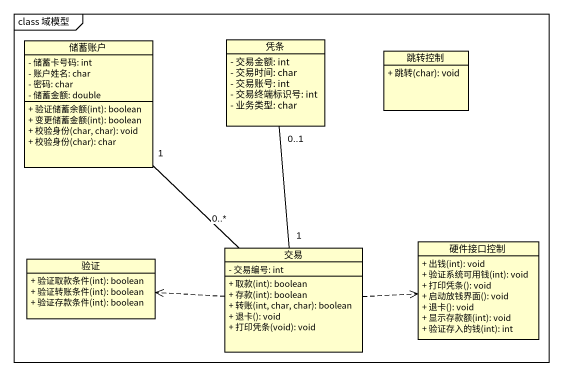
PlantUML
@startuml
mainframe class 域模型
hide circle
hide empty members
skinparam classAttributeIconSize 0
class 储蓄账户 {
  - 储蓄卡号码: int
  - 账户姓名: char
  - 密码: char
  - 储蓄金额: double
  + 验证储蓄余额(int): boolean
  + 变更储蓄金额(int): boolean
  + 校验身份(char, char): void
  + 校验身份(char): char
}
class 凭条 {
  - 交易金额: int
  - 交易时间: char
  - 交易账号: int
  - 交易终端标识号: int
  - 业务类型: char
}
class 跳转控制 {
  + 跳转(char): void
}
class 交易 {
  - 交易编号: int
  + 取款(int): boolean
  + 存款(int): boolean
  + 转账(int, char, char): boolean
  + 退卡(): void
  + 打印凭条(void): void
}
class 硬件接口控制 {
  + 出钱(int): void
  + 验证系统可用钱(int): void
  + 打印凭条(): void
  + 启动放钱界面(): void
  + 退卡(): void
  + 显示存款额(int): void
  + 验证存入的钱(int): int
}
class 验证 {
  + 验证取款条件(int): boolean
  + 验证转账条件(int): boolean
  + 验证存款条件(int): boolean
}
储蓄账户 "1" -- "0..*" 交易
交易 "1" -up- "0..1" 凭条
交易 .right.> 硬件接口控制
交易 .left.> 验证
@enduml
